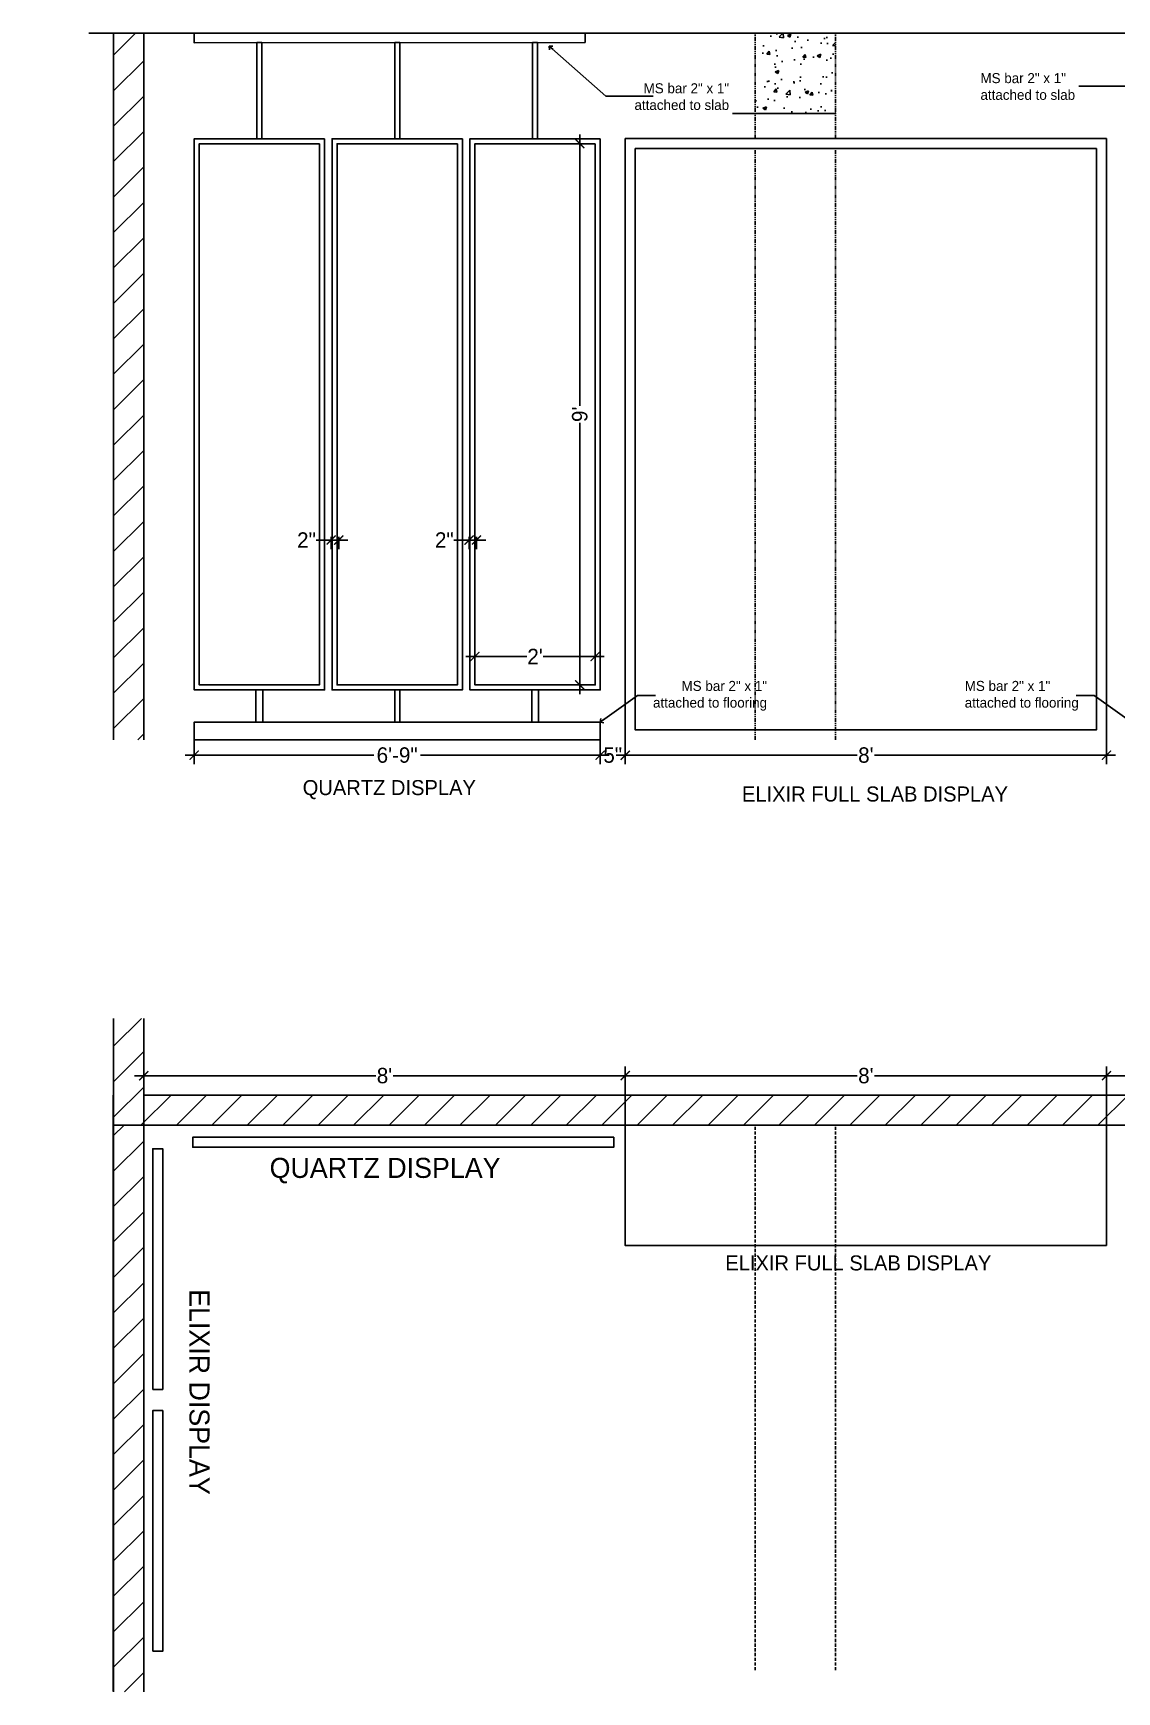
# Model space of a CAD drawing. Header units: inches. Extents: x -137722 to 81594, y -22256 to -1207.
# Drawn here: x -59763 to -59546.8, y -3780.9 to -3450 of the extents above; entities that cross this region are included whole.
import ezdxf

# ---------------------------------------------------------------- set-up
doc = ezdxf.new("R2010")
doc.units = ezdxf.units.IN
doc.header["$LTSCALE"] = 0.05
doc.header["$MEASUREMENT"] = 0
doc.header["$PDMODE"] = 3
doc.header["$PDSIZE"] = -4
for name, pattern in [('A2-XREF-115_FURN$0$HIDDEN', [0.375, 0.25, -0.125]), ('ACANSTGB', [0.354331, 0.15748, -0.03937, 0.03937, -0.03937, 0.03937, -0.03937]), ('DASHED2', [0.375, 0.25, -0.125])]:
    doc.linetypes.add(name, pattern=pattern)
doc.layers.get('Defpoints').update_dxf_attribs({"linetype": 'DASHED2'})
for name, color, linetype in [('Civil Dimension - Text', 7, 'Continuous'), ('DIM', 1, 'Continuous'), ('HATCH', 251, 'Continuous'), ('Layer2', 7, 'Continuous'), ('text', 176, 'Continuous')]:
    doc.layers.add(name, color=color, linetype=linetype)
doc.layers.add('FURNITURE', color=36, linetype='Continuous', lineweight=18)
doc.layers.add('WALL', color=7, linetype='Continuous', lineweight=35)
doc.styles.add('4MMOF3-8', font='ARIALN.TTF', dxfattribs={"height": 5.12})
doc.styles.add('9-128OF1-4', font='stylu.ttf')
doc.styles.add('ARIAL1', font='romans.shx', dxfattribs={"width": 0.85})
doc.styles.get("Standard").update_dxf_attribs({"font": 'stylu.ttf', "height": 6})
doc.dimstyles.new('DIM 1-4', dxfattribs={"dimtxt": 3.0792, "dimasz": 1.82, "dimexe": 1.82, "dimexo": 0, "dimgap": 0.09, "dimtad": 0, "dimzin": 0, "dimdsep": 46, "dimlunit": 4, "dimtxsty": '9-128OF1-4', "dimblk": 'ARCHTICK', "dimcen": 1.8125, "dimdle": 1.82, "dimclrd": 8, "dimclre": 8, "dimadec": 0, "dimazin": 0, "dimtfac": 1, "dimtofl": 0, "dimtmove": 0, "dimatfit": 3, "dimldrblk": 'OPEN90', "dimfxl": 1, "dimtolj": 1, "dimtzin": 0, "dimlwd": -1, "dimarcsym": 0})

# ---------------------------------------------------------------- blocks, each defined once
blk = doc.blocks.new('_ArchTick')
at = {"color": 0, "const_width": 0.15}
blk.add_lwpolyline([(-0.5, -0.5), (0.5, 0.5)], dxfattribs=at)
blk = doc.blocks.new('*D610')
at = {"layer": 'Civil Dimension - Text', "color": 8, "lineweight": -2, "ltscale": 50, "transparency": 16777216}
for p, q in [((-59548.86, -3667.88), (-59548.86, -3656.16)), ((-59434.92, -3667.88), (-59434.92, -3656.16))]:
    blk.add_line(p, q, dxfattribs=at)
at = {"layer": 'Civil Dimension - Text', "color": 8, "ltscale": 50, "transparency": 16777216}
for p, q in [((-59550.68, -3657.98), (-59496.57, -3657.98)), ((-59433.1, -3657.98), (-59487.2, -3657.98))]:
    blk.add_line(p, q, dxfattribs=at)
at = {"layer": 'Defpoints', "color": 0, "ltscale": 50, "transparency": 16777216}
for p in [(-59434.92, -3657.98), (-59548.86, -3667.88), (-59434.92, -3667.88)]:
    blk.add_point(p, dxfattribs=at)
at = {"layer": 'Civil Dimension - Text', "color": 8, "ltscale": 50, "transparency": 16777216, "xscale": 1.82, "yscale": 1.82, "zscale": 1.82, "rotation": 180}
blk.add_blockref('_ArchTick', (-59548.86, -3657.98), dxfattribs=at)
at = {"layer": 'Civil Dimension - Text', "color": 8, "ltscale": 50, "transparency": 16777216, "xscale": 1.82, "yscale": 1.82, "zscale": 1.82}
blk.add_blockref('_ArchTick', (-59434.92, -3657.98), dxfattribs=at)
at = {"layer": 'Civil Dimension - Text', "ltscale": 50, "transparency": 16777216, "insert": (-59491.89, -3657.98), "char_height": 3.079, "attachment_point": 5, "style": '9-128OF1-4'}
blk.add_mtext('\\A1;9\'-6"', dxfattribs=at)
blk = doc.blocks.new('_Open90')
at = {"color": 0, "linetype": 'ByBlock', "lineweight": -2}
for p, q in [((0, 0), (-1, 0)), ((-0.5, 0.5), (0, 0)), ((0, 0), (-0.5, -0.5))]:
    blk.add_line(p, q, dxfattribs=at)
blk = doc.blocks.new('*D611')
at = {"layer": 'Civil Dimension - Text', "color": 8, "lineweight": -2, "ltscale": 50, "transparency": 16777216}
for p, q in [((-59644.86, -3667.88), (-59644.86, -3656.16)), ((-59548.86, -3667.88), (-59548.86, -3656.16))]:
    blk.add_line(p, q, dxfattribs=at)
at = {"layer": 'Civil Dimension - Text', "color": 8, "ltscale": 50, "transparency": 16777216}
for p, q in [((-59646.68, -3657.98), (-59598.6, -3657.98)), ((-59547.04, -3657.98), (-59595.11, -3657.98))]:
    blk.add_line(p, q, dxfattribs=at)
at = {"layer": 'Defpoints', "color": 0, "ltscale": 50, "transparency": 16777216}
for p in [(-59644.86, -3657.98), (-59644.86, -3667.88), (-59548.86, -3667.88)]:
    blk.add_point(p, dxfattribs=at)
at = {"layer": 'Civil Dimension - Text', "color": 8, "ltscale": 50, "transparency": 16777216, "xscale": 1.82, "yscale": 1.82, "zscale": 1.82, "rotation": 180}
blk.add_blockref('_ArchTick', (-59644.86, -3657.98), dxfattribs=at)
at = {"layer": 'Civil Dimension - Text', "color": 8, "ltscale": 50, "transparency": 16777216, "xscale": 1.82, "yscale": 1.82, "zscale": 1.82}
blk.add_blockref('_ArchTick', (-59548.86, -3657.98), dxfattribs=at)
at = {"layer": 'Civil Dimension - Text', "ltscale": 50, "transparency": 16777216, "insert": (-59596.86, -3657.98), "char_height": 3.079, "attachment_point": 5, "style": '9-128OF1-4'}
blk.add_mtext("\\A1;8'", dxfattribs=at)
blk = doc.blocks.new('*D612')
at = {"layer": 'Civil Dimension - Text', "color": 8, "lineweight": -2, "ltscale": 50, "transparency": 16777216}
for p, q in [((-59740.92, -3670.23), (-59740.92, -3656.16)), ((-59644.86, -3667.88), (-59644.86, -3656.16))]:
    blk.add_line(p, q, dxfattribs=at)
at = {"layer": 'Civil Dimension - Text', "color": 8, "ltscale": 50, "transparency": 16777216}
for p, q in [((-59742.74, -3657.98), (-59694.63, -3657.98)), ((-59643.04, -3657.98), (-59691.15, -3657.98))]:
    blk.add_line(p, q, dxfattribs=at)
at = {"layer": 'Defpoints', "color": 0, "ltscale": 50, "transparency": 16777216}
for p in [(-59740.92, -3657.98), (-59740.92, -3670.23), (-59644.86, -3667.88)]:
    blk.add_point(p, dxfattribs=at)
at = {"layer": 'Civil Dimension - Text', "color": 8, "ltscale": 50, "transparency": 16777216, "xscale": 1.82, "yscale": 1.82, "zscale": 1.82, "rotation": 180}
blk.add_blockref('_ArchTick', (-59740.92, -3657.98), dxfattribs=at)
at = {"layer": 'Civil Dimension - Text', "color": 8, "ltscale": 50, "transparency": 16777216, "xscale": 1.82, "yscale": 1.82, "zscale": 1.82}
blk.add_blockref('_ArchTick', (-59644.86, -3657.98), dxfattribs=at)
at = {"layer": 'Civil Dimension - Text', "ltscale": 50, "transparency": 16777216, "insert": (-59692.89, -3657.98), "char_height": 3.079, "attachment_point": 5, "style": '9-128OF1-4'}
blk.add_mtext("\\A1;8'", dxfattribs=at)
blk = doc.blocks.new('*D659')
at = {"layer": 'Civil Dimension - Text', "color": 8, "lineweight": -2, "ltscale": 50, "transparency": 16777216}
for p, q in [((-59548.86, -3590.27), (-59548.86, -3595.84)), ((-59644.86, -3590.99), (-59644.86, -3595.84))]:
    blk.add_line(p, q, dxfattribs=at)
at = {"layer": 'Civil Dimension - Text', "color": 8, "ltscale": 50, "transparency": 16777216}
for p, q in [((-59646.68, -3594.02), (-59598.6, -3594.02)), ((-59547.04, -3594.02), (-59595.11, -3594.02))]:
    blk.add_line(p, q, dxfattribs=at)
at = {"layer": 'Defpoints', "color": 0, "ltscale": 50, "transparency": 16777216}
for p in [(-59548.86, -3590.27), (-59644.86, -3590.99), (-59548.86, -3594.02)]:
    blk.add_point(p, dxfattribs=at)
at = {"layer": 'Civil Dimension - Text', "color": 8, "ltscale": 50, "transparency": 16777216, "xscale": 1.82, "yscale": 1.82, "zscale": 1.82, "rotation": 180}
blk.add_blockref('_ArchTick', (-59644.86, -3594.02), dxfattribs=at)
at = {"layer": 'Civil Dimension - Text', "color": 8, "ltscale": 50, "transparency": 16777216, "xscale": 1.82, "yscale": 1.82, "zscale": 1.82}
blk.add_blockref('_ArchTick', (-59548.86, -3594.02), dxfattribs=at)
at = {"layer": 'Civil Dimension - Text', "color": 0, "ltscale": 50, "transparency": 16777216, "insert": (-59596.86, -3594.02), "char_height": 3.079, "attachment_point": 5, "style": '9-128OF1-4'}
blk.add_mtext("\\A1;8'", dxfattribs=at)
blk = doc.blocks.new('*D660')
at = {"layer": 'Civil Dimension - Text', "color": 8, "ltscale": 50, "transparency": 16777216}
for p, q in [((-59676.68, -3574.33), (-59664.47, -3574.33)), ((-59649.04, -3574.33), (-59661.25, -3574.33))]:
    blk.add_line(p, q, dxfattribs=at)
at = {"layer": 'Civil Dimension - Text', "color": 8, "lineweight": -2, "ltscale": 50, "transparency": 16777216}
for p, q in [((-59674.86, -3575.47), (-59674.86, -3572.51)), ((-59650.86, -3575.47), (-59650.86, -3572.51))]:
    blk.add_line(p, q, dxfattribs=at)
at = {"layer": 'Defpoints', "color": 0, "ltscale": 50, "transparency": 16777216}
for p in [(-59650.86, -3574.33), (-59674.86, -3575.47), (-59650.86, -3575.47)]:
    blk.add_point(p, dxfattribs=at)
at = {"layer": 'Civil Dimension - Text', "color": 8, "ltscale": 50, "transparency": 16777216, "xscale": 1.82, "yscale": 1.82, "zscale": 1.82, "rotation": 180}
blk.add_blockref('_ArchTick', (-59674.86, -3574.33), dxfattribs=at)
at = {"layer": 'Civil Dimension - Text', "color": 8, "ltscale": 50, "transparency": 16777216, "xscale": 1.82, "yscale": 1.82, "zscale": 1.82}
blk.add_blockref('_ArchTick', (-59650.86, -3574.33), dxfattribs=at)
at = {"layer": 'Civil Dimension - Text', "color": 0, "ltscale": 50, "transparency": 16777216, "insert": (-59662.86, -3574.33), "char_height": 3.079, "attachment_point": 5, "style": '9-128OF1-4'}
blk.add_mtext("\\A1;2'", dxfattribs=at)
blk = doc.blocks.new('*D661')
at = {"layer": 'Civil Dimension - Text', "color": 8, "ltscale": 50, "transparency": 16777216}
for p, q in [((-59653.93, -3470.19), (-59653.93, -3524.32)), ((-59653.93, -3581.83), (-59653.93, -3527.71))]:
    blk.add_line(p, q, dxfattribs=at)
at = {"layer": 'Civil Dimension - Text', "color": 8, "lineweight": -2, "ltscale": 50, "transparency": 16777216}
for p, q in [((-59666.15, -3472.01), (-59652.11, -3472.01)), ((-59666.15, -3580.01), (-59652.11, -3580.01))]:
    blk.add_line(p, q, dxfattribs=at)
at = {"layer": 'Defpoints', "color": 0, "ltscale": 50, "transparency": 16777216}
for p in [(-59666.15, -3472.01), (-59666.15, -3580.01), (-59653.93, -3580.01)]:
    blk.add_point(p, dxfattribs=at)
at = {"layer": 'Civil Dimension - Text', "color": 8, "ltscale": 50, "transparency": 16777216, "xscale": 1.82, "yscale": 1.82, "zscale": 1.82}
for p, rotation in [((-59653.93, -3472.01), 90), ((-59653.93, -3580.01), 270)]:
    blk.add_blockref('_ArchTick', p, dxfattribs=dict(at, rotation=rotation))
at = {"layer": 'Civil Dimension - Text', "color": 0, "ltscale": 50, "transparency": 16777216, "insert": (-59653.93, -3526.01), "char_height": 3.079, "attachment_point": 5, "rotation": 90, "style": '9-128OF1-4'}
blk.add_mtext("\\A1;9'", dxfattribs=at)
blk = doc.blocks.new('*D662')
at = {"layer": 'Civil Dimension - Text', "color": 8, "ltscale": 50, "transparency": 16777216}
for p, q in [((-59679.04, -3551.1), (-59676.02, -3551.1)), ((-59672.7, -3551.1), (-59677.84, -3551.1))]:
    blk.add_line(p, q, dxfattribs=at)
at = {"layer": 'Civil Dimension - Text', "color": 8, "lineweight": -2, "ltscale": 50, "transparency": 16777216}
for p, q in [((-59676.02, -3550.44), (-59676.02, -3552.92)), ((-59674.52, -3550.44), (-59674.52, -3552.92))]:
    blk.add_line(p, q, dxfattribs=at)
at = {"layer": 'Defpoints', "color": 0, "ltscale": 50, "transparency": 16777216}
for p in [(-59676.02, -3550.44), (-59676.02, -3551.1), (-59674.52, -3550.44)]:
    blk.add_point(p, dxfattribs=at)
at = {"layer": 'Civil Dimension - Text', "color": 8, "ltscale": 50, "transparency": 16777216, "xscale": 1.82, "yscale": 1.82, "zscale": 1.82, "rotation": 180}
blk.add_blockref('_ArchTick', (-59676.02, -3551.1), dxfattribs=at)
at = {"layer": 'Civil Dimension - Text', "color": 8, "ltscale": 50, "transparency": 16777216, "xscale": 1.82, "yscale": 1.82, "zscale": 1.82}
blk.add_blockref('_ArchTick', (-59674.52, -3551.1), dxfattribs=at)
at = {"layer": 'Civil Dimension - Text', "color": 0, "ltscale": 50, "transparency": 16777216, "insert": (-59680.95, -3551.1), "char_height": 3.079, "attachment_point": 5, "style": '9-128OF1-4'}
blk.add_mtext('\\A1;2"', dxfattribs=at)
blk = doc.blocks.new('*D663')
at = {"layer": 'Civil Dimension - Text', "color": 8, "ltscale": 50, "transparency": 16777216}
for p, q in [((-59706.54, -3551.1), (-59703.52, -3551.1)), ((-59700.2, -3551.1), (-59705.34, -3551.1))]:
    blk.add_line(p, q, dxfattribs=at)
at = {"layer": 'Civil Dimension - Text', "color": 8, "lineweight": -2, "ltscale": 50, "transparency": 16777216}
for p, q in [((-59703.52, -3550.44), (-59703.52, -3552.92)), ((-59702.02, -3550.44), (-59702.02, -3552.92))]:
    blk.add_line(p, q, dxfattribs=at)
at = {"layer": 'Defpoints', "color": 0, "ltscale": 50, "transparency": 16777216}
for p in [(-59703.52, -3550.44), (-59703.52, -3551.1), (-59702.02, -3550.44)]:
    blk.add_point(p, dxfattribs=at)
at = {"layer": 'Civil Dimension - Text', "color": 8, "ltscale": 50, "transparency": 16777216, "xscale": 1.82, "yscale": 1.82, "zscale": 1.82, "rotation": 180}
blk.add_blockref('_ArchTick', (-59703.52, -3551.1), dxfattribs=at)
at = {"layer": 'Civil Dimension - Text', "color": 8, "ltscale": 50, "transparency": 16777216, "xscale": 1.82, "yscale": 1.82, "zscale": 1.82}
blk.add_blockref('_ArchTick', (-59702.02, -3551.1), dxfattribs=at)
at = {"layer": 'Civil Dimension - Text', "color": 0, "ltscale": 50, "transparency": 16777216, "insert": (-59708.45, -3551.1), "char_height": 3.079, "attachment_point": 5, "style": '9-128OF1-4'}
blk.add_mtext('\\A1;2"', dxfattribs=at)
blk = doc.blocks.new('*D664')
at = {"layer": 'Civil Dimension - Text', "color": 8, "transparency": 16777216}
for p, q in [((-59651.68, -3594.02), (-59649.3, -3594.02)), ((-59643.04, -3594.02), (-59645.41, -3594.02))]:
    blk.add_line(p, q, dxfattribs=at)
at = {"layer": 'Civil Dimension - Text', "color": 8, "lineweight": -2, "transparency": 16777216}
for p, q in [((-59649.86, -3590.99), (-59649.86, -3595.84)), ((-59644.86, -3590.99), (-59644.86, -3595.84))]:
    blk.add_line(p, q, dxfattribs=at)
at = {"layer": 'Defpoints', "color": 0, "transparency": 16777216}
for p in [(-59649.86, -3590.99), (-59649.86, -3594.02), (-59644.86, -3590.99)]:
    blk.add_point(p, dxfattribs=at)
at = {"layer": 'Civil Dimension - Text', "color": 8, "transparency": 16777216, "xscale": 1.82, "yscale": 1.82, "zscale": 1.82, "rotation": 180}
blk.add_blockref('_ArchTick', (-59649.86, -3594.02), dxfattribs=at)
at = {"layer": 'Civil Dimension - Text', "color": 8, "transparency": 16777216, "xscale": 1.82, "yscale": 1.82, "zscale": 1.82}
blk.add_blockref('_ArchTick', (-59644.86, -3594.02), dxfattribs=at)
at = {"layer": 'Civil Dimension - Text', "color": 0, "transparency": 16777216, "insert": (-59647.36, -3594.02), "char_height": 3.079, "attachment_point": 5, "style": '9-128OF1-4'}
blk.add_mtext('\\A1;5"', dxfattribs=at)
blk = doc.blocks.new('*D665')
at = {"layer": 'Civil Dimension - Text', "color": 8, "transparency": 16777216}
for p, q in [((-59732.68, -3594.02), (-59695.02, -3594.02)), ((-59648.04, -3594.02), (-59685.69, -3594.02))]:
    blk.add_line(p, q, dxfattribs=at)
at = {"layer": 'Civil Dimension - Text', "color": 8, "lineweight": -2, "transparency": 16777216}
for p, q in [((-59730.86, -3590.99), (-59730.86, -3595.84)), ((-59649.86, -3590.99), (-59649.86, -3595.84))]:
    blk.add_line(p, q, dxfattribs=at)
at = {"layer": 'Defpoints', "color": 0, "transparency": 16777216}
for p in [(-59730.86, -3590.99), (-59730.86, -3594.02), (-59649.86, -3590.99)]:
    blk.add_point(p, dxfattribs=at)
at = {"layer": 'Civil Dimension - Text', "color": 8, "transparency": 16777216, "xscale": 1.82, "yscale": 1.82, "zscale": 1.82, "rotation": 180}
blk.add_blockref('_ArchTick', (-59730.86, -3594.02), dxfattribs=at)
at = {"layer": 'Civil Dimension - Text', "color": 8, "transparency": 16777216, "xscale": 1.82, "yscale": 1.82, "zscale": 1.82}
blk.add_blockref('_ArchTick', (-59649.86, -3594.02), dxfattribs=at)
at = {"layer": 'Civil Dimension - Text', "color": 0, "transparency": 16777216, "insert": (-59690.36, -3594.02), "char_height": 3.079, "attachment_point": 5, "style": '9-128OF1-4'}
blk.add_mtext('\\A1;6\'-9"', dxfattribs=at)

msp = doc.modelspace()

# ---------------------------------------------------------------- hatches: boundary and pattern name
at = {"layer": 'DIM'}
h = msp.add_hatch(dxfattribs=at)
h.set_pattern_fill('AR-CONC', color=256)
h.set_pattern_definition([(50, (-148042.766, 8885.2745), (7.17260183, -0.62752135), [0.75, -8.25]), (355, (-148042.766, 8885.2745), (-1.38751334, 7.52192134), [0.6, -6.6]), (100.4514445, (-148042.168, 8885.222), (5.78508847, 6.8943999), [0.6374019, -7.0114211]), (46.1842, (-148042.766, 8887.2745), (10.6724133, -1.6551928), [1.125, -12.375]), (96.635635, (-148041.876, 8887.137), (9.3466195, 9.741186), [0.9561034, -10.5171376]), (351.184164, (-148042.766, 8887.275), (9.3466195, 9.741186), [0.9, -9.9]), (21, (-148041.766, 8886.7745), (5.96907052, -4.0261889), [0.75, -8.25]), (326, (-148041.766, 8886.7745), (2.4331533, 7.25150045), [0.6, -6.6]), (71.451445, (-148041.2684, 8886.439), (8.40222377, 3.22531153), [0.6374019, -7.0114211]), (37.5, (-148042.7658, 8885.2745), (0.12159855, 3.32893854), [0, -6.52, 0, -6.7, 0, -6.625]), (7.5, (-148042.7658, 8885.2745), (2.63069537, 3.94411712), [0, -3.82, 0, -6.37, 0, -2.525]), (327.5, (-148044.9958, 8885.2745), (5.33822436, -0.22554872), [0, -2.5, 0, -7.8, 0, -10.35]), (317.5, (-148045.996, 8885.2745), (5.8318617, 1.00104982), [0, -3.25, 0, -5.18, 0, -7.35])])
h.paths.add_polyline_path([(-59602.9202, -3449.9903), (-59618.9202, -3449.9903), (-59618.9202, -3465.9903), (-59602.9202, -3465.9903)])
at = {"layer": 'HATCH', "true_color": 0x636466}
h = msp.add_hatch(dxfattribs=at)
h.set_pattern_fill('ANSI31', color=251, scale=40)
h.set_pattern_definition([(45, (-18902.7064, 8257.039), (-3.5355339, 3.5355339), [])])
h.paths.add_polyline_path([(-59746.9202, -3590.9903), (-59740.9202, -3590.9903), (-59740.9202, -3449.9903), (-59746.9202, -3449.9903)])
h = msp.add_hatch(dxfattribs=at)
h.set_pattern_fill('ANSI31', color=251, scale=40, angle=180)
h.set_pattern_definition([(225, (29004.9253, -16391.2953), (3.5355339, -3.5355339), [])])
h.paths.add_polyline_path([(-59746.9202, -3667.8753), (-59434.9202, -3667.8753), (-59434.9202, -3661.8753), (-59740.9202, -3661.8753), (-59740.9202, -3646.5538), (-59746.9202, -3646.5538)])
h = msp.add_hatch(dxfattribs=at)
h.set_pattern_fill('ANSI31', color=251, scale=40, angle=180)
h.set_pattern_definition([(225, (-100273.134, -15515.9044), (3.5355339, -3.5355339), [])])
h.paths.add_polyline_path([(-59746.9202, -3780.9209), (-59740.9202, -3780.9209), (-59740.9202, -3667.8753), (-59746.9202, -3667.8753)])

# ---------------------------------------------------------------- linework, layer by layer
at = {"ltscale": 50}
for points in [[(-59652.8558, -3451.8514), (-59730.8558, -3451.9), (-59730.8558, -3450.007), (-59652.8558, -3449.9584)], [(-59717.3558, -3451.8514), (-59717.3558, -3471.0147), (-59718.3558, -3471.0147), (-59718.3558, -3451.8514)], [(-59690.8558, -3451.8514), (-59690.8558, -3471.0147), (-59689.8558, -3471.0147), (-59689.8558, -3451.8514)], [(-59663.3558, -3451.8514), (-59663.3558, -3471.0147), (-59662.3558, -3471.0147), (-59662.3558, -3451.8514)], [(-59704.8558, -3471.0147), (-59730.8558, -3471.0147), (-59730.8558, -3581.0147), (-59704.8558, -3581.0147)], [(-59677.3558, -3471.0147), (-59703.3558, -3471.0147), (-59703.3558, -3581.0147), (-59677.3558, -3581.0147)], [(-59649.8558, -3471.0147), (-59675.8558, -3471.0147), (-59675.8558, -3581.0147), (-59649.8558, -3581.0147)], [(-59705.8558, -3472.0147), (-59729.8558, -3472.0147), (-59729.8558, -3580.0147), (-59705.8558, -3580.0147)], [(-59678.3558, -3472.0147), (-59702.3558, -3472.0147), (-59702.3558, -3580.0147), (-59678.3558, -3580.0147)], [(-59650.8558, -3472.0147), (-59674.8558, -3472.0147), (-59674.8558, -3580.0147), (-59650.8558, -3580.0147)], [(-59718.5251, -3581.0147), (-59717.1865, -3581.0147), (-59717.1865, -3587.428), (-59718.5251, -3587.428)], [(-59690.8558, -3581.0147), (-59690.8558, -3587.428), (-59689.8558, -3587.428), (-59689.8558, -3581.0147)], [(-59662.1865, -3581.0147), (-59663.5251, -3581.0147), (-59663.5251, -3587.428), (-59662.1865, -3587.428)], [(-59649.8558, -3587.428), (-59730.8558, -3587.428), (-59730.8558, -3590.9903), (-59649.8558, -3590.9903)]]:
    msp.add_lwpolyline(points, close=True, dxfattribs=at)
at = {"layer": 'DIM'}
for p, q in [((-59751.8519, -3449.9903), (-59421.6313, -3449.9903)), ((-59623.4734, -3465.9903), (-59602.9202, -3465.9903))]:
    msp.add_line(p, q, dxfattribs=at)
at = {"layer": 'DIM', "linetype": 'ACANSTGB', "ltscale": 100}
for p, q in [((-59618.9202, -3470.9903), (-59618.9202, -3449.9903)), ((-59602.9202, -3470.9903), (-59602.9202, -3449.9903))]:
    msp.add_line(p, q, dxfattribs=at)
at = {"layer": 'DIM', "color": 251, "linetype": 'ACANSTGB', "ltscale": 100, "true_color": 0x636466}
for p, q in [((-59618.9202, -3590.9903), (-59618.9202, -3472.9903)), ((-59602.9202, -3590.9903), (-59602.9202, -3472.9903))]:
    msp.add_line(p, q, dxfattribs=at)
at = {"layer": 'FURNITURE', "ltscale": 50}
msp.add_line((-59740.9202, -3776.6078), (-59740.9202, -3777.6078), dxfattribs=at)
at = {"layer": 'Layer2'}
for p, q in [((-59548.8558, -3470.9903), (-59644.8558, -3470.9903)), ((-59644.8558, -3470.9903), (-59644.8558, -3590.9903)), ((-59548.8558, -3470.9903), (-59548.8558, -3590.9903)), ((-59740.9202, -3667.8753), (-59746.9202, -3667.8753)), ((-59740.9202, -3777.6078), (-59740.9202, -3776.6078))]:
    msp.add_line(p, q, dxfattribs=at)
for points in [[(-59642.8558, -3472.9903), (-59550.8558, -3472.9903), (-59550.8558, -3588.9903), (-59642.8558, -3588.9903)], [(-59647.1475, -3670.2467), (-59731.1475, -3670.2467), (-59731.1475, -3672.2467), (-59647.1475, -3672.2467)], [(-59739.1204, -3720.5666), (-59739.1204, -3672.5666), (-59737.1204, -3672.5666), (-59737.1204, -3720.5666)], [(-59739.1204, -3772.812), (-59739.1204, -3724.812), (-59737.1204, -3724.812), (-59737.1204, -3772.812)]]:
    msp.add_lwpolyline(points, close=True, dxfattribs=at)
at = {"layer": 'WALL', "lineweight": 30}
for p, q in [((-59746.9202, -3590.9903), (-59746.9202, -3449.9903)), ((-59740.9202, -3590.9903), (-59740.9202, -3449.9903)), ((-59746.9202, -3780.9209), (-59746.9202, -3646.5538)), ((-59740.9202, -3661.8753), (-59740.9202, -3646.5538)), ((-59423.6249, -3661.8753), (-59740.9202, -3661.8753)), ((-59423.6249, -3667.8753), (-59740.9202, -3667.8753)), ((-59740.9202, -3667.8753), (-59740.9202, -3780.9209))]:
    msp.add_line(p, q, dxfattribs=at)
at = {"layer": 'WALL'}
msp.add_line((-59746.9202, -3780.7744), (-59746.9202, -3661.8753), dxfattribs=at)

# ---------------------------------------------------------------- texts
at = {"insert": (-59715.8076, -3674.3757), "char_height": 4, "attachment_point": 1}
msp.add_mtext_dynamic_manual_height_columns('QUARTZ DISPLAY', width=570.292204, gutter_width=12.5, heights=[95.5975], dxfattribs=at)
at = {"insert": (-59727.7968, -3700.5712), "char_height": 4, "attachment_point": 1, "rotation": 270}
msp.add_mtext_dynamic_manual_height_columns('ELIXIR DISPLAY', width=570.292204, gutter_width=12.5, heights=[95.5975], dxfattribs=at)
at = {"layer": 'FURNITURE', "ltscale": 50, "char_height": 2, "style": '9-128OF1-4'}
for s, insert, attachment_point in [('MS bar 2" x 1"\\Pattached to slab', (-59574.0029, -3457.9295), 1), ('MS bar 2" x 1"\\Pattached to slab', (-59624.1401, -3459.9526), 3), ('MS bar 2" x 1"\\Pattached to flooring', (-59616.573, -3579.2055), 3), ('MS bar 2" x 1"\\Pattached to flooring', (-59577.1387, -3579.2055), 1)]:
    msp.add_mtext_dynamic_manual_height_columns(s, width=49.549101, gutter_width=15.396, heights=[0], dxfattribs=dict(at, insert=insert, attachment_point=attachment_point))
at = {"layer": 'text', "ltscale": 50, "char_height": 3, "attachment_point": 4, "style": '4MMOF3-8', "bg_fill": 2}
for s, width, insert in [('\\pi7.90064;{\\fStylus BT|b0|i0|c0|p34;QUARTZ DISPLAY}', 50.329826, (-59717.1082, -3600.9071)), ('\\pi12.46339;{\\fStylus BT|b0|i0|c0|p34;ELIXIR FULL SLAB DISPLAY}', 77.257675, (-59634.0418, -3601.7923)), ('\\pi32.60351,t86.60351;{\\fStylus BT|b0|i0|c0|p34;ELIXIR FULL SLAB DISPLAY}', 117.537917, (-59657.5048, -3695.3618))]:
    msp.add_mtext_dynamic_manual_height_columns(s, width=width, gutter_width=15.396, heights=[0], dxfattribs=dict(at, insert=insert))

# ---------------------------------------------------------------- dimensions: what is measured, and where the dimension line sits
at = {"layer": 'Civil Dimension - Text', "ltscale": 50}
for base, p1, p2, angle, override, picture, middle in [((-59653.9287, -3580.0147), (-59666.1483, -3472.0147), (-59666.1483, -3580.0147), 90, {"dimtmove": 1, "dimfxl": 0, "dimarcsym": 1}, '*D661', (-59653.9287, -3526.0147)), ((-59650.8558, -3574.331), (-59674.8558, -3575.4695), (-59650.8558, -3575.4695), 180, {"dimtmove": 1, "dimfxl": 0, "dimarcsym": 1}, '*D660', (-59662.8558, -3574.331)), ((-59740.9202, -3657.9757), (-59644.8558, -3667.8753), (-59740.9202, -3670.2349), 180, {"dimclrt": 256, "dimfxl": 0, "dimarcsym": 1}, '*D612', (-59692.888, -3657.9757)), ((-59644.8558, -3657.9757), (-59548.8558, -3667.8753), (-59644.8558, -3667.8753), 180, {"dimclrt": 256, "dimfxl": 0, "dimarcsym": 1}, '*D611', (-59596.8558, -3657.9757)), ((-59434.9202, -3657.9757), (-59548.8558, -3667.8753), (-59434.9202, -3667.8753), 180, {"dimclrt": 256, "dimfxl": 0, "dimarcsym": 1}, '*D610', (-59491.888, -3657.9757))]:
    dim = msp.add_linear_dim(base=base, p1=p1, p2=p2, angle=angle, dimstyle='DIM 1-4', override=override, dxfattribs=at)
    dim.commit()
    dim.dimension.update_dxf_attribs({"geometry": picture, "text_midpoint": middle})
for base, p1, p2, picture, middle in [((-59703.5212, -3551.103), (-59702.0212, -3550.4359), (-59703.5212, -3550.4359), '*D663', (-59708.4529, -3551.9231)), ((-59676.0212, -3551.103), (-59674.5212, -3550.4359), (-59676.0212, -3550.4359), '*D662', (-59680.9529, -3551.9231))]:
    dim = msp.add_linear_dim(base=base, p1=p1, p2=p2, angle=180, text='2"', dimstyle='DIM 1-4', override={"dimtmove": 1, "dimfxl": 0, "dimarcsym": 1}, dxfattribs=at)
    dim.commit()
    dim.dimension.update_dxf_attribs({"geometry": picture, "text_midpoint": middle, "dimtype": 160})
dim = msp.add_linear_dim(base=(-59548.8558, -3594.0218), p1=(-59644.8558, -3590.9903), p2=(-59548.8558, -3590.2675), dimstyle='DIM 1-4', override={"dimtmove": 1, "dimfxl": 0, "dimarcsym": 1}, dxfattribs=at)
dim.commit()
dim.dimension.update_dxf_attribs({"geometry": '*D659', "text_midpoint": (-59596.8558, -3594.0218)})
at = {"layer": 'Civil Dimension - Text'}
dim = msp.add_linear_dim(base=(-59649.8558, -3594.0218), p1=(-59644.8558, -3590.9903), p2=(-59649.8558, -3590.9903), dimstyle='DIM 1-4', override={"dimtmove": 1, "dimfxl": 0, "dimarcsym": 1}, dxfattribs=at)
dim.commit()
dim.dimension.update_dxf_attribs({"geometry": '*D664', "text_midpoint": (-59647.3558, -3594.0218)})

# ---------------------------------------------------------------- leaders
at = {"layer": 'Civil Dimension - Text', "ltscale": 50}
for points in [[(-59660.0161, -3452.5798), (-59648.7336, -3462.538), (-59639.3225, -3462.538)], [(-59536.5494, -3452.1826), (-59544.978, -3460.515), (-59554.3891, -3460.515)], [(-59649.8558, -3587.428), (-59642.399, -3582.1454), (-59638.8191, -3582.1454)], [(-59543.8558, -3587.428), (-59551.3127, -3582.1454), (-59554.8926, -3582.1454)]]:
    msp.add_leader(points, dimstyle='DIM 1-4', override={"dimtxt": 75, "dimasz": 1, "dimdec": 1, "dimlunit": 2, "dimtxsty": 'ARIAL1', "dimclrt": 256, "dimtdec": 1, "dimfxl": 0, "dimarcsym": 1}, dxfattribs=at)

# ---------------------------------------------------------------- next in the draw order: linework, layer by layer
at = {"layer": 'Layer2', "linetype": 'A2-XREF-115_FURN$0$HIDDEN', "ltscale": 50}
for p, q in [((-59618.9202, -3776.6078), (-59618.9202, -3667.8753)), ((-59602.9202, -3776.6078), (-59602.9202, -3667.8753))]:
    msp.add_line(p, q, dxfattribs=at)
at = {"layer": 'Layer2'}
msp.add_lwpolyline([(-59548.8558, -3691.8753), (-59644.8558, -3691.8753), (-59644.8558, -3667.8753), (-59548.8558, -3667.8753)], close=True, dxfattribs=at)

# ---------------------------------------------------------------- next in the draw order: dimensions: what is measured, and where the dimension line sits
at = {"layer": 'Civil Dimension - Text'}
dim = msp.add_linear_dim(base=(-59730.8558, -3594.0218), p1=(-59649.8558, -3590.9903), p2=(-59730.8558, -3590.9903), dimstyle='DIM 1-4', override={"dimtmove": 1, "dimfxl": 0, "dimarcsym": 1}, dxfattribs=at)
dim.commit()
dim.dimension.update_dxf_attribs({"geometry": '*D665', "text_midpoint": (-59690.3558, -3594.0218)})

doc.saveas('drawing.dxf')
